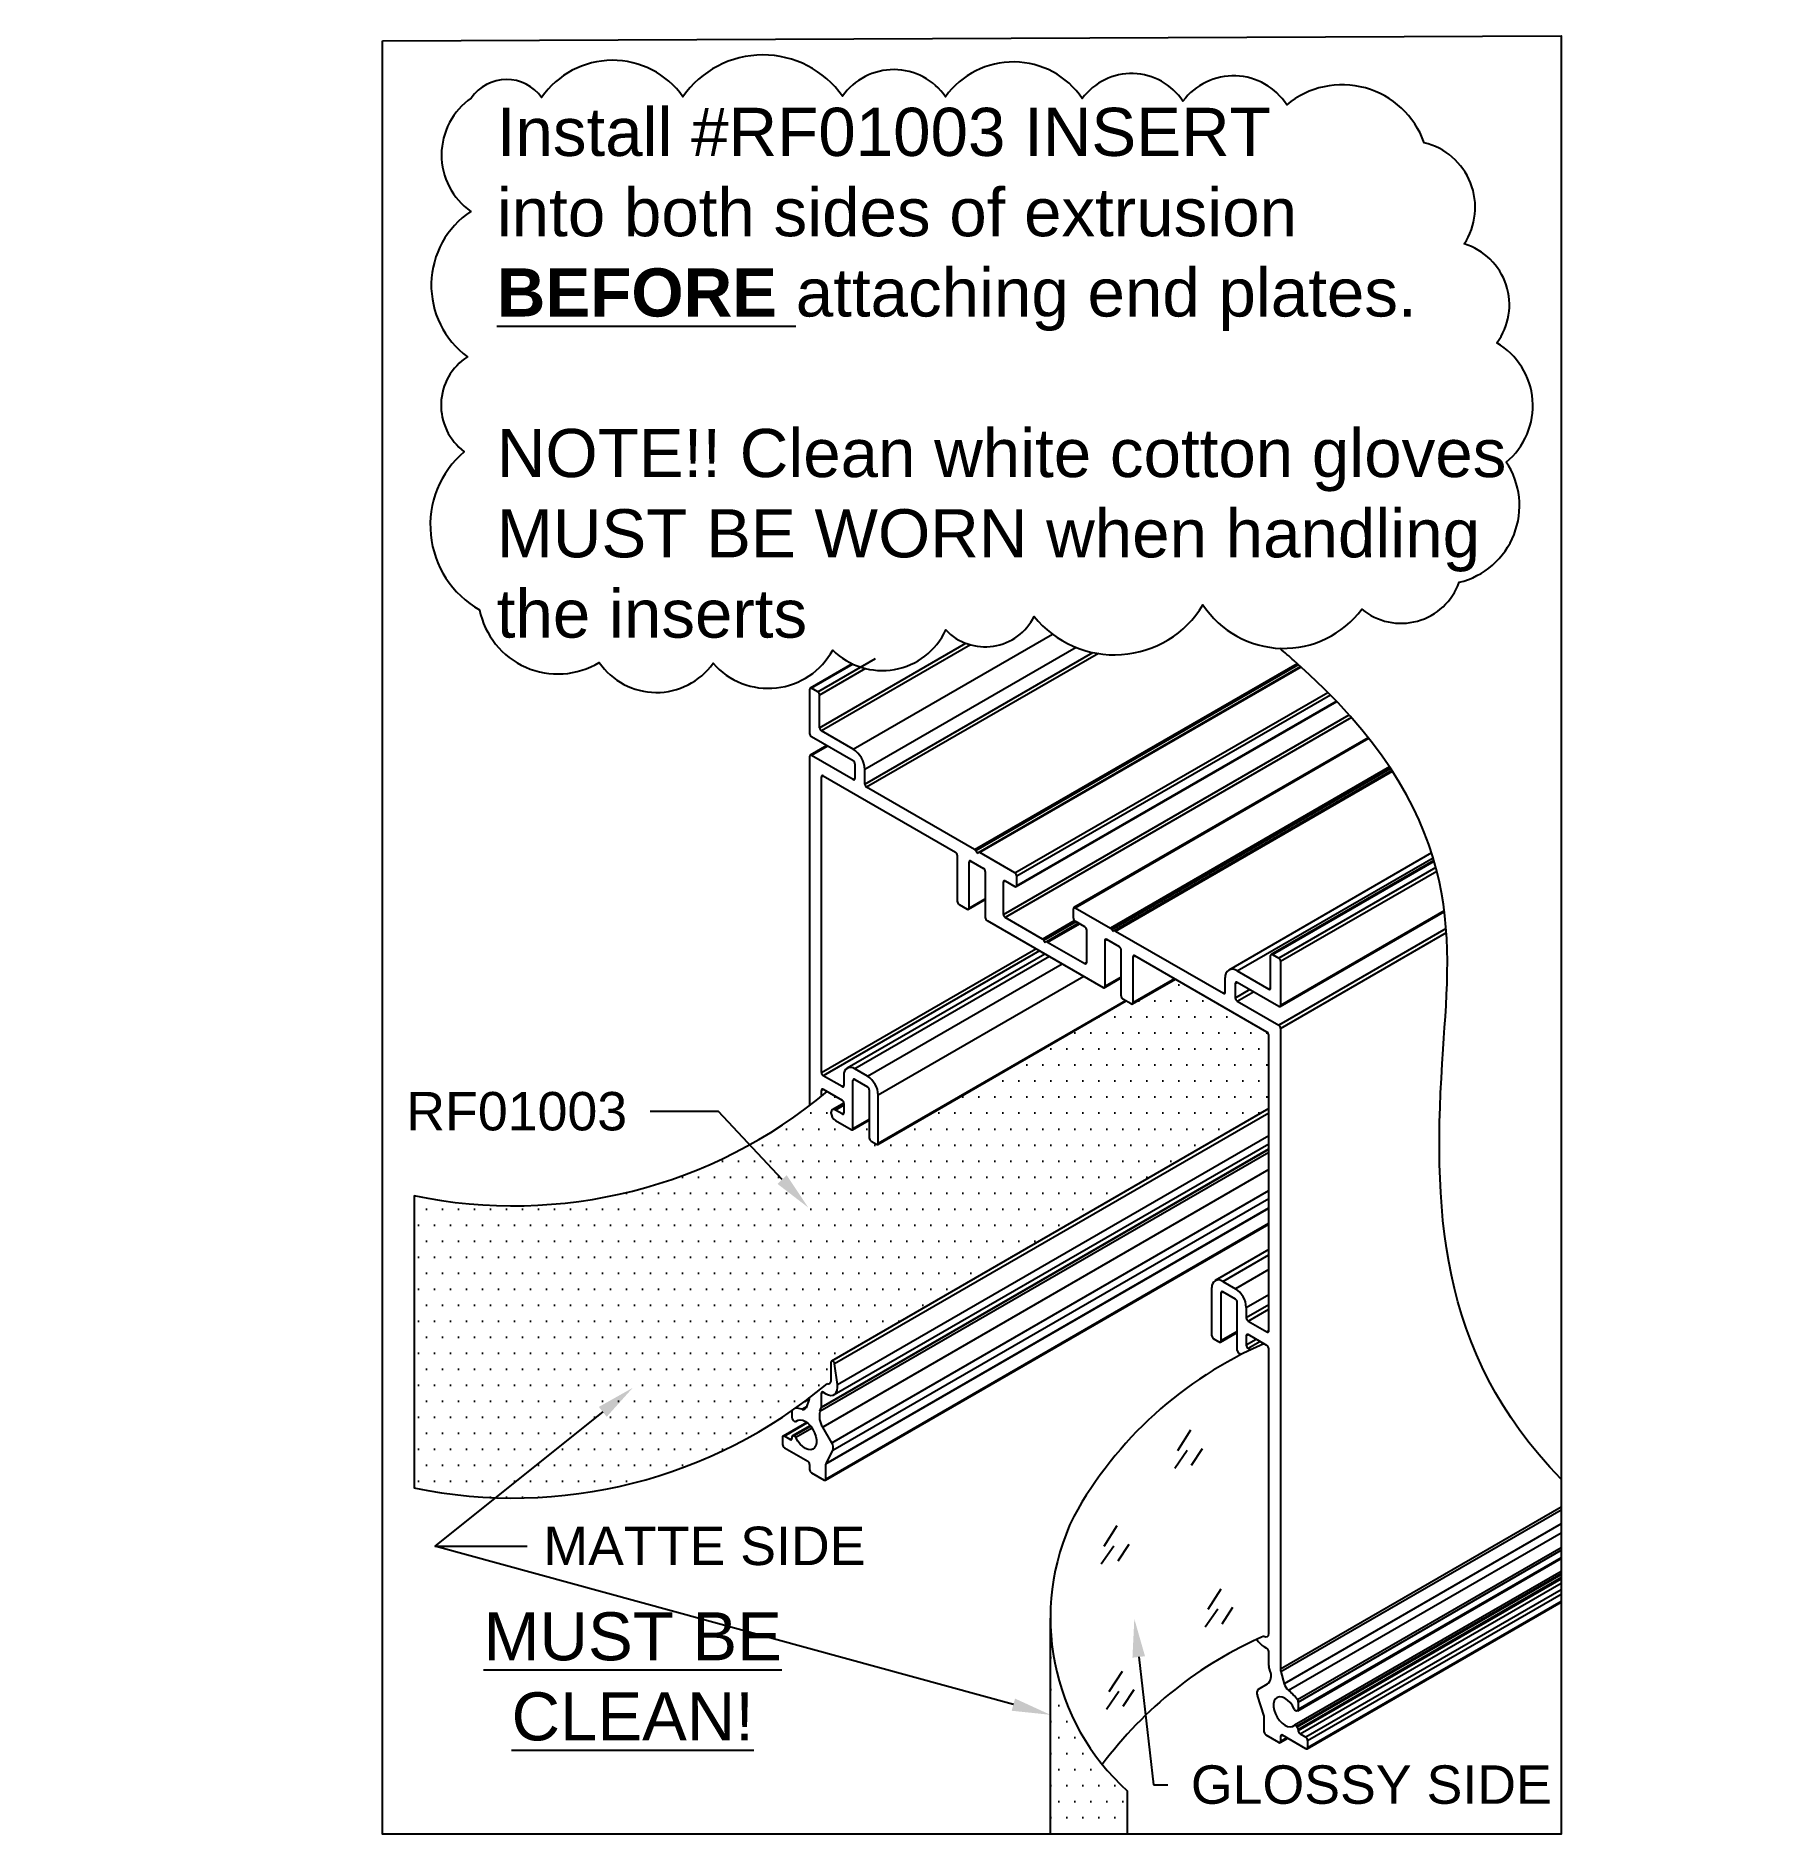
# Model space of a CAD drawing. Extents: x -1.35 to 5.46, y -7 to 0.02.
import ezdxf
from ezdxf import colors
from ezdxf.entities.mleader import LeaderData, LeaderLine
from ezdxf.math import Vec2, Vec3

# ---------------------------------------------------------------- set-up
doc = ezdxf.new("R2010")
doc.units = 0
doc.header["$LTSCALE"] = 0.5
doc.header["$MEASUREMENT"] = 0
for name, color, linetype in [('Dimension', 10, 'CONTINUOUS'), ('FAB DWG', 221, 'CONTINUOUS'), ('Hardware', 242, 'CONTINUOUS'), ('Housing', 150, 'CONTINUOUS')]:
    doc.layers.add(name, color=color, linetype=linetype)
doc.layers.add('Text-Unprinted', color=131, linetype='CONTINUOUS', plot=False)
doc.styles.add('LSAD_Standard', font='arial.ttf')
doc.styles.get("Standard").update_dxf_attribs({"font": 'arial.ttf'})
pattern_1 = [(0, (1485.42157, -97.685857), (0.03125, 0.0625), [0, -0.0625])]

msp = doc.modelspace()

# ---------------------------------------------------------------- hatches: boundary and pattern name
at = {"layer": 'Hardware', "transparency": 16777216}
h = msp.add_hatch(dxfattribs=at)
h.set_pattern_fill('DOTS', color=256)
h.set_pattern_definition(pattern_1)
h.paths.add_polyline_path([(0.1232, -4.5085), (0.1232, -5.6494, 0.22949), (1.7357, -5.2431), (1.7393, -5.2443), (1.7454, -5.2431), (1.7495, -5.2384), (1.7509, -5.231), (1.7509, -5.1527), (1.7541, -5.1535), (3.4599, -4.1688), (3.4599, -3.882, 0.267974), (3.4516, -3.869), (3.0952, -3.6633), (2.9254, -3.7612), (2.9034, -3.7485), (1.9315, -4.3095), (1.9086, -4.2963, -0.267974), (1.9003, -4.2834), (1.9003, -4.2133), (1.8325, -4.2524), (1.7639, -4.2128), (1.753, -4.1981), (1.7502, -4.1802), (1.7582, -4.1711), (1.7595, -4.1715), (1.8012, -4.1474, 0.253033), (1.793, -4.1353), (1.7357, -4.1022, -0.22949)])
h = msp.add_hatch(dxfattribs=at)
h.set_pattern_fill('DOTS', color=256)
h.set_pattern_definition(pattern_1)
edge = h.paths.add_edge_path()
edge.add_arc((2.758, -7.3718), 0.4007, 67.94035, 112.05965, ccw=False)
edge.add_line((2.9085, -7.0004), (2.9085, -6.8331))
edge.add_arc((3.5168, -6.1572), 0.9093, 180, 228.01064, ccw=False)
edge.add_line((2.6075, -6.1572), (2.6075, -7.0004))

# ---------------------------------------------------------------- linework, layer by layer
at = {"layer": 'Dimension', "transparency": 16777216}
msp.add_open_spline([(4.6009, -5.615), (4.1145, -5.1161), (4.0878, -4.1337), (4.2316, -3.0137), (3.5582, -2.4198), (3.5401, -2.4039), (3.5215, -2.3879), (3.5025, -2.3718)], degree=3, knots=[0.37547, 0.37547, 0.37547, 0.37547, 1, 1.457373, 1.457373, 1.457373, 1.469625, 1.469625, 1.469625, 1.469625], dxfattribs=at)
at = {"layer": 'FAB DWG', "transparency": 16777216}
msp.add_lwpolyline([(0.3468, -0.2237, 0.520567), (0.3447, -0.6666, 0.520567), (0.3317, -1.2336, 0.520567), (0.3192, -1.6044, 0.520567), (0.3791, -2.2213, 0.520567), (0.8463, -2.4268, 0.520567), (1.2905, -2.4305, 0.520567), (1.7578, -2.3788, 0.520567), (2.1991, -2.3004, 0.520567), (2.544, -2.2474, 0.520567), (3.2028, -2.2025, 0.520567), (3.8226, -2.2189, 0.520567), (4.2031, -2.1143, 0.520567), (4.387, -1.6448, 0.520567), (4.3499, -1.1793, 0.520567), (4.2227, -0.7936, 0.520567), (4.0665, -0.3982, 0.520567), (3.53, -0.2499, 0.520567), (3.1247, -0.2358, 0.520567), (2.7319, -0.2252, 0.520567), (2.1981, -0.2186, 0.520567), (1.7958, -0.2167, 0.520567), (1.1731, -0.2185, 0.520567), (0.6213, -0.2219, 0.520567)], format="xyb", close=True, dxfattribs=at)
at = {"layer": 'Hardware', "transparency": 16777216}
for p, q in [((0.1232, -4.5085), (0.1232, -5.6494)), ((3.154, -5.4245), (3.1031, -5.5049)), ((3.1418, -5.5028), (3.0929, -5.573)), ((3.1998, -5.4967), (3.157, -5.5618)), ((2.8672, -5.798), (2.8164, -5.8783)), ((2.855, -5.8763), (2.8062, -5.9464)), ((2.913, -5.8702), (2.8703, -5.9353)), ((3.2729, -6.0443), (3.222, -6.1246)), ((2.6075, -7.0004), (2.6075, -6.1572)), ((3.2607, -6.1226), (3.2118, -6.1928)), ((3.3187, -6.1165), (3.276, -6.1816)), ((2.8869, -6.3655), (2.8361, -6.4458)), ((2.8747, -6.4438), (2.8259, -6.5139)), ((2.9327, -6.4377), (2.89, -6.5028)), ((2.9085, -7.0004), (2.9085, -6.8331))]:
    msp.add_line(p, q, dxfattribs=at)
for centre, radius, start, end in [((0.5101, -2.6412), 1.907, 258.29236, 309.9925), ((4.0576, -6.512), 1.5529, 113.3889, 151.07948), ((0.5101, -3.782), 1.907, 258.29236, 309.9925), ((3.5168, -6.1572), 0.9093, 154.1732, 228.01064), ((4.0576, -7.6537), 1.5529, 113.3889, 143.4609)]:
    msp.add_arc(centre, radius, start, end, dxfattribs=at)
at = {"layer": 'Housing', "linetype": 'Continuous', "lineweight": 25, "transparency": 16777216}
for p, q in [((1.7063, -2.6818), (2.2773, -2.3522)), ((2.2953, -2.3581), (1.7134, -2.6941)), ((1.8371, -2.7655), (2.6152, -2.3163)), ((2.7084, -2.3687), (1.8831, -2.8451)), ((1.8341, -2.4325), (1.6695, -2.5276)), ((1.8374, -2.434), (1.6745, -2.5281)), ((1.6992, -2.5424), (1.9252, -2.4119)), ((1.886, -2.4509), (1.7063, -2.5546)), ((1.8831, -2.9023), (2.7732, -2.3884)), ((2.7946, -2.3924), (1.8901, -2.9145)), ((2.3115, -3.1578), (3.5706, -2.4309)), ((3.5762, -2.4358), (2.3165, -3.163)), ((2.3265, -3.1688), (3.584, -2.4429)), ((3.5863, -2.4449), (2.3315, -3.1693)), ((1.6674, -2.5322), (1.6674, -2.7043)), ((1.6992, -2.5424), (1.6745, -2.5281)), ((1.7063, -2.6818), (1.7063, -2.5546)), ((2.4691, -3.2487), (3.6901, -2.5439)), ((2.4741, -3.3023), (3.7253, -2.58)), ((3.7004, -2.5543), (2.4762, -3.261)), ((2.4762, -3.2977), (3.7232, -2.5778)), ((2.424, -3.4105), (3.773, -2.6317)), ((3.7826, -2.6425), (2.4311, -3.4228)), ((1.6745, -2.7165), (1.8371, -2.8104)), ((1.8371, -2.7655), (1.7134, -2.6941)), ((3.8481, -2.7207), (2.6992, -3.384)), ((2.7042, -3.3845), (3.8499, -2.7231)), ((1.6674, -2.7941), (1.6674, -4.1569)), ((1.7352, -2.7516), (1.6695, -2.7895)), ((1.7381, -2.7533), (1.6745, -2.79)), ((1.8371, -2.8839), (1.6745, -2.79)), ((1.7204, -2.8696), (1.7134, -2.8737)), ((1.7134, -4.0281), (1.7134, -2.8737)), ((1.7204, -2.8696), (2.2366, -3.1676)), ((1.8442, -2.8227), (1.8442, -2.8798)), ((1.8831, -2.9023), (1.8831, -2.8451)), ((3.9314, -2.8349), (2.8418, -3.4639)), ((2.8468, -3.4692), (3.9353, -2.8408)), ((3.9408, -2.8492), (2.8568, -3.475)), ((2.8618, -3.4755), (3.9424, -2.8516)), ((1.8371, -2.8839), (1.8442, -2.8798)), ((2.3115, -3.1578), (1.8901, -2.9145)), ((2.2437, -3.1799), (2.2437, -3.3595)), ((2.2967, -3.2023), (2.2897, -3.2064)), ((2.2897, -3.386), (2.2897, -3.2064)), ((2.2967, -3.2023), (2.3462, -3.2309)), ((2.3165, -3.163), (2.3215, -3.1717)), ((2.3215, -3.1717), (2.3265, -3.1688)), ((2.4691, -3.2487), (2.3315, -3.1693)), ((4.0953, -3.1707), (3.3037, -3.6277)), ((3.3362, -3.6309), (4.1011, -3.1893)), ((4.1042, -3.1998), (3.4691, -3.5665)), ((3.4741, -3.567), (4.1051, -3.2027)), ((4.1119, -3.2273), (3.4988, -3.5812)), ((2.3533, -3.2431), (2.3533, -3.4228)), ((2.4311, -3.2799), (2.424, -3.284)), ((2.424, -3.4105), (2.424, -3.284)), ((2.4311, -3.2799), (2.4691, -3.3018)), ((2.4762, -3.2977), (2.4762, -3.261)), ((3.5059, -3.5935), (4.1156, -3.2415)), ((2.2876, -3.3906), (2.3533, -3.3527)), ((2.2897, -3.386), (2.3533, -3.3493)), ((2.2508, -3.3718), (2.2826, -3.3901)), ((2.3604, -3.435), (2.8129, -3.6963)), ((2.5766, -3.5068), (2.4311, -3.4228)), ((2.5766, -3.5068), (2.7011, -3.4349)), ((2.6971, -3.4253), (2.6971, -3.3886)), ((2.7042, -3.3845), (2.8418, -3.4639)), ((2.7422, -3.4595), (2.7042, -3.4375)), ((3.5038, -3.7702), (4.1453, -3.3999)), ((4.1449, -3.3967), (3.5059, -3.7656)), ((2.7075, -3.4394), (2.5816, -3.5121)), ((2.7175, -3.4452), (2.5916, -3.5179)), ((2.5966, -3.5184), (2.7204, -3.4469)), ((2.7493, -3.5983), (2.7493, -3.4717)), ((2.82, -3.5126), (2.8271, -3.5085)), ((2.8766, -3.537), (2.8271, -3.5085)), ((2.8518, -3.4779), (2.8468, -3.4692)), ((2.8568, -3.475), (2.8518, -3.4779)), ((2.8618, -3.4755), (3.2831, -3.7187)), ((4.152, -3.4661), (3.4988, -3.8432)), ((3.5059, -3.8554), (4.1531, -3.4818)), ((1.7134, -4.0281), (2.5505, -3.5448)), ((2.5646, -3.553), (1.7204, -4.0403)), ((2.5859, -3.5652), (1.8137, -4.0109)), ((2.6034, -3.5753), (1.8437, -4.0139)), ((2.5816, -3.5121), (2.5866, -3.5207)), ((2.5916, -3.5179), (2.5866, -3.5207)), ((2.5966, -3.5184), (2.7422, -3.6024)), ((2.82, -3.5126), (2.82, -3.6922)), ((2.8836, -3.7289), (2.8836, -3.5493)), ((2.9296, -3.5758), (2.9367, -3.5717)), ((2.9296, -3.5758), (2.9296, -3.7555)), ((3.4528, -3.8697), (2.9367, -3.5717)), ((3.467, -3.6983), (3.467, -3.571)), ((3.4741, -3.567), (3.4988, -3.5812)), ((1.8932, -4.0425), (2.6529, -3.6039)), ((2.7493, -3.5983), (2.7422, -3.6024)), ((3.3362, -3.6309), (3.4599, -3.7023)), ((3.5059, -3.5935), (3.5059, -3.7656)), ((2.7378, -3.6529), (1.9357, -4.116)), ((2.8179, -3.6968), (2.8836, -3.6588)), ((2.8836, -3.6555), (2.82, -3.6922)), ((2.9275, -3.76), (3.0952, -3.6633)), ((3.0922, -3.6616), (2.9296, -3.7555)), ((3.2902, -3.7146), (3.2831, -3.7187)), ((3.2902, -3.7146), (3.2902, -3.6574)), ((3.3291, -3.6799), (3.3362, -3.6758)), ((3.3291, -3.6799), (3.3291, -3.7371)), ((3.3857, -3.7044), (3.3291, -3.7371)), ((3.4988, -3.7697), (3.3362, -3.6758)), ((3.3362, -3.7493), (3.3998, -3.7126)), ((3.467, -3.6983), (3.4599, -3.7023)), ((1.9336, -4.3084), (2.9034, -3.7485)), ((1.9357, -4.3038), (2.9004, -3.7468)), ((2.9225, -3.7596), (2.8907, -3.7412)), ((3.3362, -3.7493), (3.4988, -3.8432)), ((3.5059, -3.8568), (3.5059, -6.3571)), ((3.4599, -5.0363), (3.4599, -3.882)), ((1.7942, -4.0829), (1.7204, -4.0403)), ((1.8013, -4.0384), (1.8013, -4.0788)), ((1.8437, -4.0547), (1.8367, -4.0588)), ((1.8367, -4.2466), (1.8367, -4.0588)), ((1.8932, -4.0425), (1.8437, -4.0139)), ((1.8437, -4.0547), (1.8932, -4.0833)), ((1.7204, -4.0934), (1.7134, -4.0975)), ((1.7134, -4.1207), (1.7134, -4.0975)), ((1.7204, -4.0934), (1.7942, -4.136)), ((1.7942, -4.0829), (1.8013, -4.0788)), ((1.9003, -4.0956), (1.9003, -4.2834)), ((1.9357, -4.3038), (1.9357, -4.116)), ((3.4599, -4.1688), (1.753, -5.1542)), ((1.8013, -4.1474), (1.7561, -4.1734)), ((3.4599, -4.187), (1.765, -5.1654)), ((1.8013, -4.1558), (1.7686, -4.1747)), ((1.7942, -4.1895), (1.7686, -4.1747)), ((1.7942, -4.1895), (1.8013, -4.1854)), ((1.8013, -4.1482), (1.8013, -4.1854)), ((1.8367, -4.2466), (1.9003, -4.2099)), ((1.7686, -4.2155), (1.8296, -4.2507)), ((1.7762, -5.2458), (3.4599, -4.2738)), ((1.8346, -4.2512), (1.9003, -4.2133)), ((1.7078, -5.3504), (3.4599, -4.3389)), ((3.4599, -4.3286), (1.7129, -5.3371)), ((1.7134, -5.3346), (3.4599, -4.3263)), ((1.7635, -5.2852), (3.4599, -4.3058)), ((1.9074, -4.2956), (1.9286, -4.3079)), ((3.4599, -4.4069), (1.7185, -5.4122)), ((1.7538, -5.4734), (3.4599, -4.4885)), ((3.4599, -4.5585), (1.731, -5.5566)), ((1.7317, -5.5535), (3.4599, -4.5558)), ((3.4599, -4.521), (1.758, -5.5035)), ((1.729, -5.6192), (3.4599, -4.6199)), ((1.731, -5.6146), (3.4599, -4.6165)), ((3.4599, -4.719), (3.25, -4.8401)), ((3.28, -4.8431), (3.4599, -4.7392)), ((3.28, -4.8431), (3.3295, -4.8717)), ((3.4599, -4.7964), (3.3295, -4.8717)), ((3.2376, -5.0554), (3.2376, -4.8676)), ((3.273, -4.888), (3.28, -4.8839)), ((3.273, -4.888), (3.273, -5.0758)), ((3.3295, -4.9125), (3.28, -4.8839)), ((3.372, -4.9451), (3.4599, -4.8944)), ((3.3366, -5.1125), (3.3366, -4.9247)), ((3.4599, -4.9348), (3.372, -4.9856)), ((3.372, -4.9451), (3.372, -4.9856)), ((3.379, -4.9978), (3.4599, -4.9511)), ((3.2709, -5.0804), (3.3366, -5.0424)), ((3.3366, -5.0391), (3.273, -5.0758)), ((3.372, -5.055), (3.379, -5.0509)), ((3.379, -4.9978), (3.4528, -5.0404)), ((3.4528, -5.0935), (3.379, -5.0509)), ((3.4599, -5.0363), (3.4528, -5.0404)), ((3.2659, -5.0799), (3.2447, -5.0676)), ((3.372, -5.055), (3.372, -5.0921)), ((3.4112, -5.0695), (3.372, -5.0921)), ((3.379, -5.1044), (3.4254, -5.0776)), ((3.379, -5.1044), (3.3893, -5.1103)), ((3.4599, -6.2175), (3.4599, -5.1057)), ((1.7509, -5.1587), (1.7509, -5.231)), ((1.7762, -5.2458), (1.765, -5.1654)), ((3.3512, -5.1291), (3.3437, -5.1248)), ((1.6369, -5.3426), (1.6551, -5.332)), ((1.6667, -5.3017), (1.6475, -5.3128)), ((1.6667, -5.3015), (1.6482, -5.3122)), ((1.6661, -5.3034), (1.6534, -5.3363)), ((1.7204, -5.2759), (1.7134, -5.28)), ((1.7134, -5.3346), (1.7134, -5.28)), ((1.7204, -5.2759), (1.731, -5.282)), ((1.656, -5.3938), (1.5639, -5.447)), ((1.6585, -5.3958), (1.5689, -5.4475)), ((1.5985, -5.348), (1.5985, -5.3735)), ((1.602, -5.3826), (1.6047, -5.386)), ((1.6132, -5.3896), (1.6222, -5.3844)), ((1.6138, -5.3892), (1.6219, -5.3845)), ((1.7078, -5.3504), (1.7129, -5.3371)), ((1.5618, -5.4516), (1.5618, -5.4802)), ((1.5914, -5.4605), (1.5689, -5.4475)), ((1.5914, -5.4605), (1.5985, -5.4564)), ((1.5985, -5.4511), (1.5985, -5.4564)), ((1.6697, -5.4066), (1.6005, -5.4465)), ((1.6699, -5.4069), (1.602, -5.4461)), ((1.6047, -5.4458), (1.602, -5.4461)), ((1.6047, -5.4458), (1.6707, -5.4078)), ((1.6773, -5.4165), (1.6138, -5.4532)), ((1.7538, -5.4734), (1.7185, -5.4122)), ((1.5689, -5.4924), (1.6603, -5.5452)), ((1.7317, -5.5535), (1.758, -5.5035)), ((1.6674, -5.5574), (1.6674, -5.5779)), ((1.6745, -5.5901), (1.724, -5.6187)), ((1.731, -5.6146), (1.731, -5.5566)), ((4.6009, -5.725), (3.5059, -6.3571)), ((3.5072, -6.3662), (4.6009, -5.7348)), ((4.6009, -5.7897), (3.5198, -6.4138)), ((3.5364, -6.4392), (4.6009, -5.8246)), ((4.6009, -5.8831), (3.572, -6.4771)), ((3.5748, -6.4853), (4.6009, -5.8929)), ((3.5727, -6.519), (4.6009, -5.9255)), ((4.6009, -5.9221), (3.5748, -6.5144)), ((4.6009, -5.9751), (3.56, -6.5759)), ((3.5686, -6.5796), (4.6009, -5.9836)), ((4.6009, -5.9885), (3.5713, -6.5829)), ((3.5748, -6.592), (4.6009, -5.9997)), ((4.6009, -6.005), (3.5748, -6.5973)), ((3.5819, -6.6096), (4.6009, -6.0213)), ((4.6009, -6.0473), (3.6044, -6.6226)), ((3.6094, -6.668), (4.6009, -6.0956)), ((3.6114, -6.6348), (4.6009, -6.0636)), ((4.6009, -6.0922), (3.6114, -6.6634)), ((3.4528, -6.276), (3.4423, -6.2699)), ((3.4599, -6.3428), (3.4599, -6.2882)), ((3.4655, -6.365), (3.4603, -6.3459)), ((3.5072, -6.3662), (3.5198, -6.4138)), ((3.4195, -6.4349), (3.4548, -6.4146)), ((3.4416, -6.5406), (3.4152, -6.4602)), ((3.5713, -6.5195), (3.5686, -6.5197)), ((3.5748, -6.4853), (3.5748, -6.5144)), ((3.4422, -6.6025), (3.4422, -6.5444)), ((3.5686, -6.5796), (3.5713, -6.5829)), ((3.5748, -6.592), (3.5748, -6.5973)), ((3.4988, -6.6433), (3.4493, -6.6147)), ((3.5038, -6.6438), (3.5336, -6.6266)), ((3.5059, -6.6188), (3.5129, -6.6147)), ((3.5059, -6.6188), (3.5059, -6.6392)), ((3.5306, -6.6249), (3.5059, -6.6392)), ((3.6044, -6.6675), (3.5129, -6.6147)), ((3.5819, -6.6096), (3.6044, -6.6226)), ((3.6114, -6.6348), (3.6114, -6.6634))]:
    msp.add_line(p, q, dxfattribs=at)
at = {"layer": 'Housing', "linetype": 'Continuous', "lineweight": 25, "transparency": 16777216, "flags": 128}
for points in [[(1.7686, -4.1747), (1.7618, -4.1723), (1.7561, -4.1734), (1.7523, -4.1778), (1.7509, -4.1849), (1.7523, -4.1935), (1.7561, -4.2023), (1.7618, -4.21), (1.7686, -4.2155)], [(1.765, -5.1654), (1.764, -5.1621), (1.7623, -5.1588), (1.76, -5.1561), (1.7574, -5.1543), (1.7549, -5.1537), (1.7528, -5.1543), (1.7514, -5.1561), (1.7509, -5.1587)], [(1.731, -5.282), (1.7409, -5.2864), (1.7504, -5.2882), (1.759, -5.2871), (1.7662, -5.2833), (1.7717, -5.2769), (1.7754, -5.2682), (1.7769, -5.2577), (1.7762, -5.2458)], [(1.7509, -5.231), (1.7495, -5.2384), (1.7454, -5.2431), (1.7393, -5.2443), (1.7357, -5.2431)], [(1.6047, -5.386), (1.6058, -5.3873), (1.6071, -5.3883), (1.6083, -5.3892), (1.6096, -5.3897), (1.6108, -5.39), (1.6119, -5.39), (1.613, -5.3897), (1.6138, -5.3892)], [(1.6138, -5.3892), (1.6213, -5.3847), (1.6304, -5.3834), (1.6405, -5.3854), (1.6511, -5.3905), (1.6617, -5.3985), (1.6716, -5.4088), (1.6802, -5.421), (1.6872, -5.4344), (1.692, -5.4482), (1.6945, -5.4616), (1.6945, -5.4739), (1.692, -5.4845), (1.6872, -5.4926), (1.6802, -5.498), (1.6716, -5.5002), (1.6617, -5.4992), (1.6511, -5.495), (1.6405, -5.4878), (1.6304, -5.478), (1.6213, -5.4663), (1.6138, -5.4532)], [(3.4411, -6.2284), (3.4483, -6.2309), (3.4544, -6.2297), (3.4585, -6.225), (3.4599, -6.2175)], [(3.5595, -6.5124), (3.552, -6.4993), (3.5429, -6.4875), (3.5328, -6.4778), (3.5221, -6.4706), (3.5116, -6.4664), (3.5017, -6.4654), (3.4931, -6.4676), (3.4861, -6.4729), (3.4812, -6.4811), (3.4787, -6.4916), (3.4787, -6.5039), (3.4812, -6.5174), (3.4861, -6.5312), (3.4931, -6.5445), (3.5017, -6.5567), (3.5116, -6.5671), (3.5221, -6.5751), (3.5328, -6.5802), (3.5429, -6.5821), (3.552, -6.5808), (3.5595, -6.5764)], [(3.5595, -6.5764), (3.5603, -6.5758), (3.5613, -6.5755), (3.5625, -6.5755), (3.5637, -6.5758), (3.5649, -6.5764), (3.5662, -6.5772), (3.5674, -6.5783), (3.5686, -6.5796)]]:
    msp.add_lwpolyline(points, dxfattribs=at)
at = {"layer": 'Housing', "linetype": 'Continuous', "lineweight": 25, "transparency": 16777216}
for centre, radius, start, end in [((1.6717, -2.5315), 0.00437, 50.79671, 189.21404), ((1.6909, -2.5553), 0.0154, 2.60548, 57.39452), ((1.6828, -2.7036), 0.0154, 182.60548, 237.39452), ((1.7216, -2.6811), 0.0154, 182.60548, 237.39452), ((1.6717, -2.7934), 0.00437, 50.79671, 189.21404), ((1.7833, -2.8497), 0.0999, 2.60548, 57.39452), ((1.7177, -2.873), 0.00437, 50.79671, 189.21404), ((1.8288, -2.8234), 0.0154, 2.60548, 57.39452), ((1.8399, -2.8805), 0.00437, 230.79671, 9.21404), ((1.8984, -2.9016), 0.0154, 182.60548, 237.39452), ((2.3038, -3.17), 0.0144, 28.85561, 58.04533), ((2.2283, -3.1806), 0.0154, 2.60548, 57.39452), ((2.294, -3.2057), 0.00437, 50.79671, 189.21404), ((2.3285, -3.1734), 0.00503, 54.38183, 114.31395), ((2.3379, -3.2438), 0.0154, 2.60548, 57.39452), ((2.4283, -3.2833), 0.00437, 50.79671, 189.21404), ((2.4608, -3.2617), 0.0154, 2.60548, 57.39452), ((2.4718, -3.2984), 0.00437, 230.79671, 9.21404), ((2.259, -3.3588), 0.0154, 182.60548, 237.39452), ((2.2853, -3.3867), 0.00437, 230.79671, 9.21404), ((2.3686, -3.4221), 0.0154, 182.60548, 237.39452), ((2.4394, -3.4098), 0.0154, 182.60548, 237.39452), ((2.7014, -3.3879), 0.00437, 50.79671, 189.21404), ((2.7125, -3.4246), 0.0154, 182.60548, 237.39452), ((2.569, -3.519), 0.0144, 28.85561, 58.04533), ((2.7339, -3.4724), 0.0154, 2.60548, 57.39452), ((2.8243, -3.5119), 0.00437, 50.79671, 189.21404), ((2.8342, -3.4762), 0.0144, 28.85561, 58.04533), ((2.8589, -3.4795), 0.00503, 54.38183, 114.31395), ((2.5937, -3.5224), 0.00503, 54.38183, 114.31395), ((2.8683, -3.55), 0.0154, 2.60548, 57.39452), ((2.9339, -3.5751), 0.00437, 50.79671, 189.21404), ((3.4713, -3.5703), 0.00437, 50.79671, 189.21404), ((2.745, -3.599), 0.00437, 230.79671, 9.21404), ((3.3182, -3.6529), 0.0284, 50.79671, 189.21404), ((3.4905, -3.5942), 0.0154, 2.60548, 57.39452), ((2.8157, -3.6929), 0.00437, 230.79671, 9.21404), ((3.2859, -3.7153), 0.00437, 230.79671, 9.21404), ((3.3334, -3.6792), 0.00437, 50.79671, 189.21404), ((3.4627, -3.699), 0.00437, 230.79671, 9.21404), ((2.899, -3.7282), 0.0154, 182.60548, 237.39452), ((2.9253, -3.7562), 0.00437, 230.79671, 9.21404), ((3.3445, -3.7364), 0.0154, 182.60548, 237.39452), ((3.5016, -3.7663), 0.00437, 230.79671, 9.21404), ((3.4905, -3.8561), 0.0154, 2.60548, 57.39452), ((3.4446, -3.8827), 0.0154, 2.60548, 57.39452), ((1.7287, -4.0274), 0.0154, 182.60548, 237.39452), ((1.8272, -4.0342), 0.0262, 50.79671, 189.21404), ((1.841, -4.0581), 0.00437, 50.79671, 189.21404), ((1.8435, -4.1202), 0.0922, 2.60548, 57.39452), ((1.7177, -4.0968), 0.00437, 50.79671, 189.21404), ((1.797, -4.0795), 0.00437, 230.79671, 9.21404), ((1.786, -4.1489), 0.0154, 2.60548, 57.39452), ((1.885, -4.0963), 0.0154, 2.60548, 57.39452), ((1.797, -4.1861), 0.00437, 230.79671, 9.21404), ((1.8324, -4.2473), 0.00437, 230.79671, 9.21404), ((1.9157, -4.2827), 0.0154, 182.60548, 237.39452), ((1.9313, -4.3045), 0.00437, 230.79671, 9.21404), ((3.2635, -4.8634), 0.0262, 50.79671, 189.21404), ((3.2773, -4.8873), 0.00437, 50.79671, 189.21404), ((3.2799, -4.9493), 0.0922, 2.60548, 57.39452), ((3.3213, -4.9254), 0.0154, 2.60548, 57.39452), ((3.3763, -5.0543), 0.00437, 50.79671, 189.21404), ((3.3873, -4.9849), 0.0154, 182.60548, 237.39452), ((3.4556, -5.037), 0.00437, 230.79671, 9.21404), ((3.253, -5.0547), 0.0154, 182.60548, 237.39452), ((3.2687, -5.0765), 0.00437, 230.79671, 9.21404), ((3.352, -5.1118), 0.0154, 182.60548, 237.39452), ((3.3873, -5.0914), 0.0154, 182.60548, 237.39452), ((3.4446, -5.1064), 0.0154, 2.60548, 57.39452), ((1.6461, -5.2961), 0.0213, 340.03024, 0.95707), ((1.7177, -5.2793), 0.00437, 50.79671, 189.21404), ((1.6138, -5.3728), 0.0153, 182.63929, 219.77207), ((1.6144, -5.3936), 0.0557, 66.26759, 91.60172), ((1.6424, -5.3322), 0.0118, 241.6838, 339.53947), ((1.7829, -5.3693), 0.0774, 165.88638, 213.72457), ((1.7063, -5.3347), 0.00711, 340.03024, 0.95707), ((1.5661, -5.4509), 0.00437, 50.79671, 189.21404), ((1.5941, -5.4571), 0.00437, 230.79671, 9.21404), ((1.6028, -5.4504), 0.0044, 100.54678, 189.25188), ((1.6032, -5.457), 0.0113, 19.83311, 82.55479), ((1.7261, -5.4926), 0.0338, 341.22439, 34.75144), ((1.5772, -5.4795), 0.0154, 182.60548, 237.39452), ((1.652, -5.5581), 0.0154, 2.60548, 57.39452), ((1.6828, -5.5772), 0.0154, 182.60548, 237.39452), ((1.7267, -5.6153), 0.00437, 230.79671, 9.21404), ((1.7376, -5.5564), 0.0066, 154.06411, 181.56823), ((3.4933, -6.188), 0.0965, 213.34845, 238.10192), ((3.4446, -6.2889), 0.0154, 2.60548, 57.39452), ((3.4262, -6.3825), 0.043, 311.70228, 23.93007), ((3.4718, -6.3427), 0.0119, 180.57224, 195.4036), ((3.5415, -6.3568), 0.0357, 180.57224, 195.4036), ((3.434, -6.4503), 0.0211, 133.25434, 207.73297), ((3.5669, -6.4011), 0.0487, 195.03601, 231.27743), ((3.4328, -6.572), 0.1684, 34.28305, 52.04307), ((3.57, -6.5086), 0.0113, 199.83311, 262.55479), ((3.5705, -6.5151), 0.0044, 280.54678, 9.25188), ((3.5598, -6.4859), 0.015, 2.36401, 35.88382), ((3.4298, -6.5446), 0.0125, 0.8303, 18.78064), ((3.5595, -6.5928), 0.0153, 2.63929, 39.77207), ((3.5902, -6.5966), 0.0154, 182.60548, 237.39452), ((3.4576, -6.6018), 0.0154, 182.60548, 237.39452), ((3.5016, -6.6399), 0.00437, 230.79671, 9.21404), ((3.5102, -6.6181), 0.00437, 50.79671, 189.21404), ((3.5961, -6.6355), 0.0154, 2.60548, 57.39452), ((3.6071, -6.6641), 0.00437, 230.79671, 9.21404)]:
    msp.add_arc(centre, radius, start, end, dxfattribs=at)
at = {"layer": 'Text-Unprinted', "ltscale": 0.5, "transparency": 16777216}
msp.add_lwpolyline([(0, 0), (4.6009, 0.0185), (4.6009, -7.0004), (0, -7.0004)], close=True, dxfattribs=at)

# ---------------------------------------------------------------- texts
at = {"layer": 'FAB DWG', "transparency": 16777216, "insert": (0.4463, -0.2619), "char_height": 0.188, "width": 3.974906, "attachment_point": 1}
msp.add_mtext('Install #RF01003 INSERT\\Pinto both sides of extrusion\\P{\\fArial|b1|i0|c0|p34;\\LBEFORE }attaching end plates.\\P\\PNOTE!! Clean white cotton gloves\\PMUST BE WORN when handling the inserts', dxfattribs=at)
at = {"layer": 'FAB DWG', "transparency": 16777216, "insert": (0.9771, -6.1349), "char_height": 0.1875, "attachment_point": 2, "style": 'LSAD_Standard'}
msp.add_mtext_dynamic_manual_height_columns('\\A1;{\\LMUST BE CLEAN!}', width=1.239095, gutter_width=16.875, heights=[0], dxfattribs=at)

# ---------------------------------------------------------------- leaders
at = {"layer": 'FAB DWG', "transparency": 16777216}
ml = msp.add_multileader_mtext('Standard', dxfattribs=at)
ml.set_content('RF01003', color=256)
ml.set_leader_properties()
ml.build(insert=Vec2(0, 0))
ml.multileader.update_dxf_attribs({"dogleg_length": 0.36, "arrow_head_size": 0.15})
ctx = ml.context
ctx.base_point, ctx.char_height, ctx.arrow_head_size, ctx.landing_gap_size, ctx.plane_origin = Vec3(0.0292, -4.1802), 0.15, 0.15, 0.09, Vec3(0.9667, 19.3451)
ctx.text_align_type = 2
notes = []
notes.append((ctx, [(1, (1, 1, 0), (1.3118, -4.1802), (-1, 0), 0.2666, [(0, [(1.6626, -4.5553)], 0, [])])]))
ctx.mtext.insert, ctx.mtext.width, ctx.mtext.defined_height, ctx.mtext.alignment, ctx.mtext.flow_direction = Vec3(0.9552, -4.1038), 2.307685, 0.426, 3, 5
ml = msp.add_multileader_mtext('Standard', dxfattribs=at)
ml.set_content('MATTE SIDE', color=256)
ml.set_leader_properties()
ml.build(insert=Vec2(0, 0))
ml.multileader.update_dxf_attribs({"dogleg_length": 0.36, "arrow_head_size": 0.15})
ctx = ml.context
ctx.base_point, ctx.char_height, ctx.arrow_head_size, ctx.landing_gap_size, ctx.plane_origin = Vec3(0.565, -5.8769), 0.15, 0.15, 0.09, Vec3(3.7991, 15.1301)
ctx.text_align_type = 2
notes.append((ctx, [(0, (1, 1, 0), (0.205, -5.8769), (1, 0), 0.36, [(0, [(2.6075, -6.5351)], 0, []), (1, [(0.9771, -5.2587)], 0, [])])]))
ctx.mtext.insert, ctx.mtext.width, ctx.mtext.defined_height, ctx.mtext.alignment, ctx.mtext.flow_direction = Vec3(1.8856, -5.8006), 2.307685, 0.426, 3, 5
ml = msp.add_multileader_mtext('Standard', dxfattribs=at)
ml.set_content('GLOSSY SIDE', color=256)
ml.set_leader_properties()
ml.build(insert=Vec2(0, 0))
ml.multileader.update_dxf_attribs({"dogleg_length": 0.36, "arrow_head_size": 0.15})
ctx = ml.context
ctx.base_point, ctx.char_height, ctx.arrow_head_size, ctx.landing_gap_size, ctx.plane_origin = Vec3(3.0657, -6.8087), 0.15, 0.15, 0.09, Vec3(7.1595, 16.0864)
notes.append((ctx, [(0, (1, 1, 0), (3.0097, -6.8087), (1, 0), 0.0559, [(0, [(2.935, -6.1602)], 0, [])])]))
ctx.mtext.insert, ctx.mtext.width, ctx.mtext.defined_height, ctx.mtext.flow_direction = Vec3(3.1557, -6.7324), 2.307685, 0.426, 5
for ctx, leaders in notes:
    for number, flags, end, landing, length, lines in leaders:
        leader = LeaderData()
        leader.index, (leader.has_last_leader_line, leader.has_dogleg_vector, leader.attachment_direction) = number, flags
        leader.last_leader_point, leader.dogleg_vector, leader.dogleg_length = Vec3(end), Vec3(landing), length
        for number, points, colour, breaks in lines:
            line = LeaderLine()
            line.index, line.vertices, line.color, line.breaks = number, Vec3.list(points), colors.encode_raw_color(colour), breaks
            leader.lines.append(line)
        ctx.leaders.append(leader)

doc.saveas('drawing.dxf')
